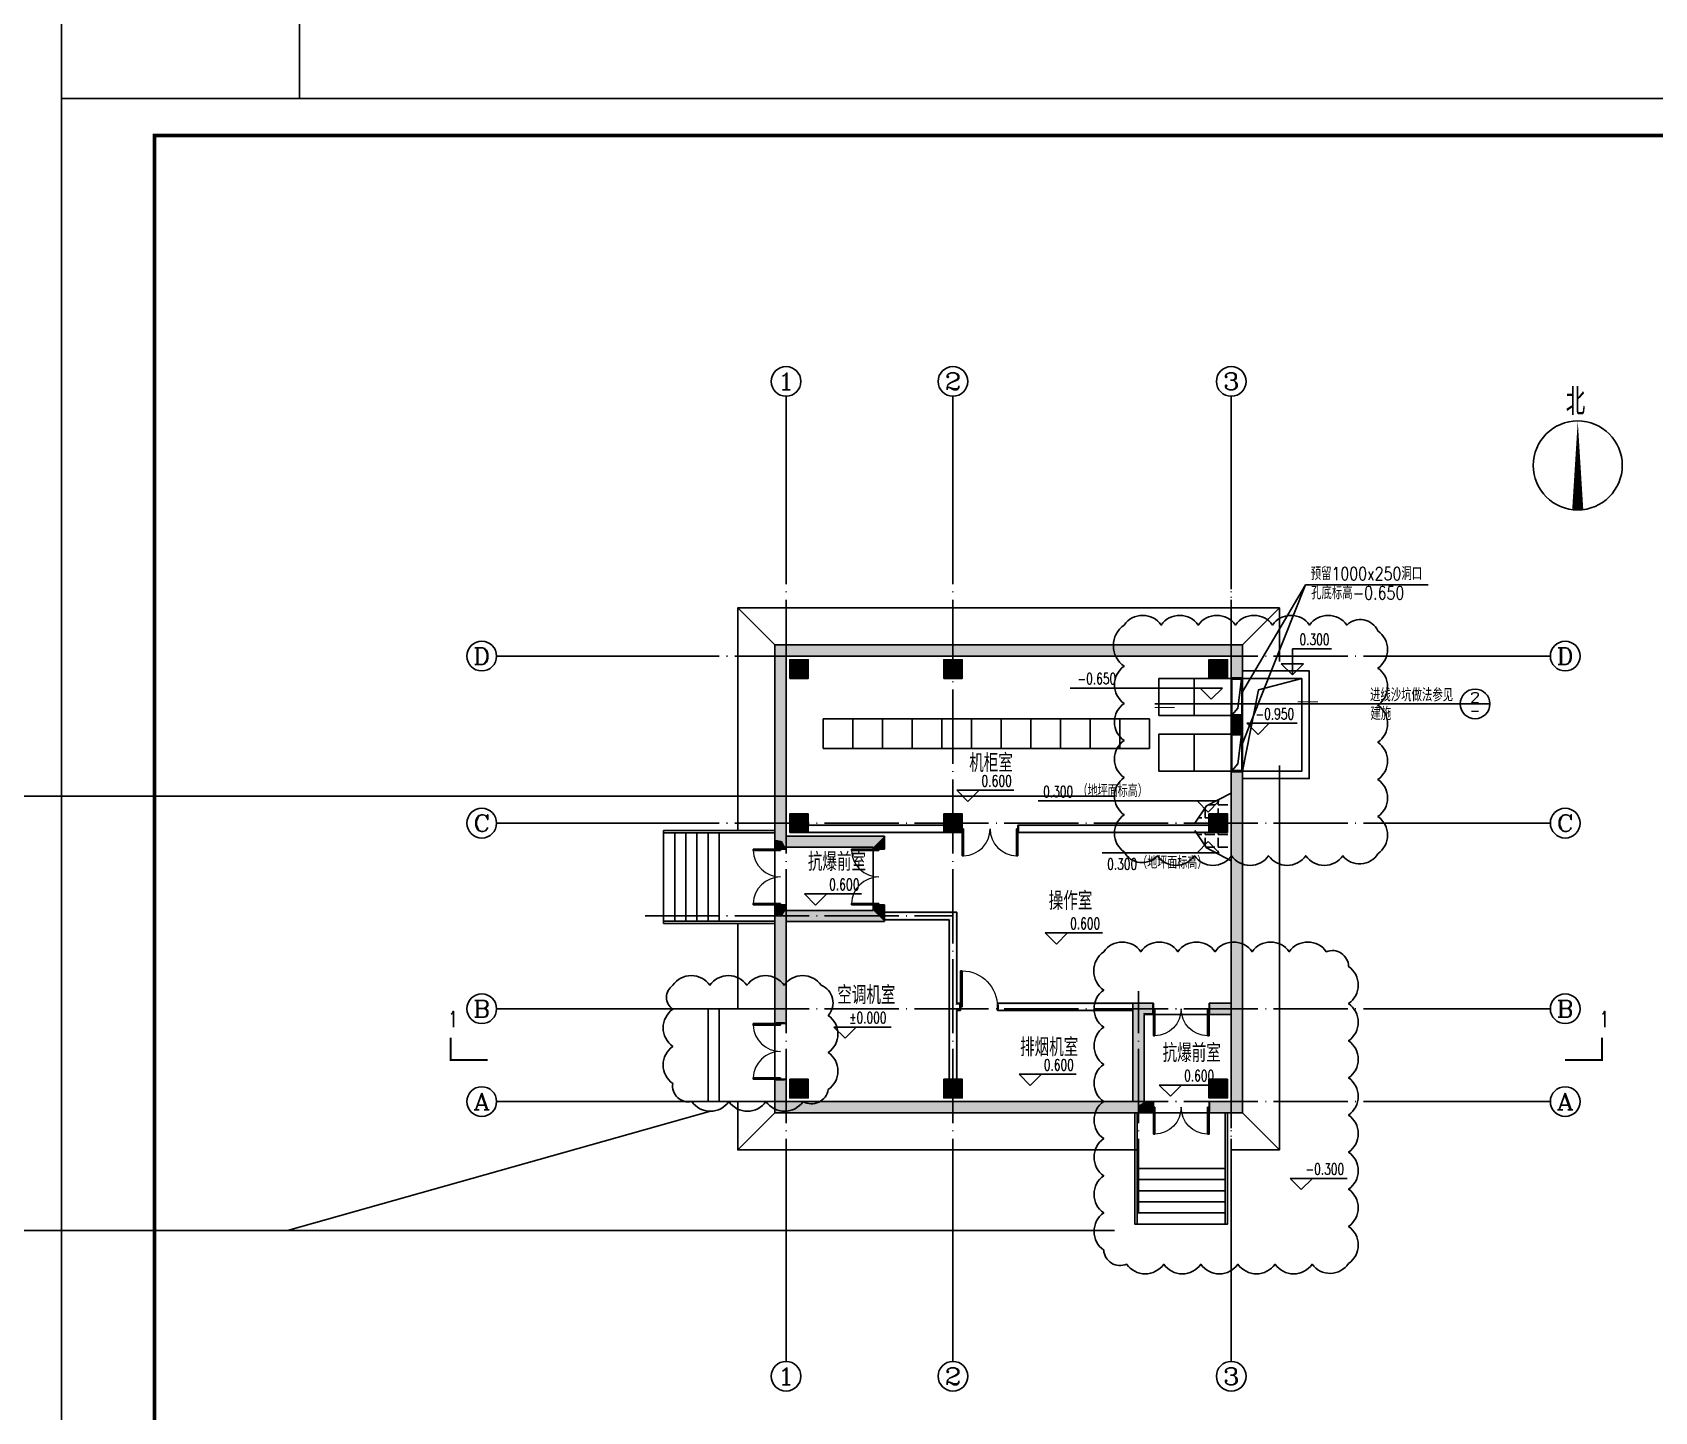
# Model space of a CAD drawing. Extents: x 5279878 to 5976284, y -275259 to -27697.
# Drawn here: x 5314840 to 5358558, y -188277 to -151128 of the extents above; entities that cross this region are included whole.
import ezdxf
from ezdxf.enums import TextEntityAlignment as Align

# ---------------------------------------------------------------- set-up
doc = ezdxf.new("R2010")
doc.units = 0
doc.header["$LTSCALE"] = 1000
doc.header["$MEASUREMENT"] = 0
doc.linetypes.add('DOTE', pattern=[2.42, 2, -0.2, 0.02, -0.2])
doc.layers.get('0').update_dxf_attribs({"linetype": 'CONTINUOUS'})
doc.layers.add('_0', color=7, linetype='CONTINUOUS', lineweight=25)
for name, color, linetype in [('AXIS', 3, 'CONTINUOUS'), ('AXIS_TEXT', 7, 'CONTINUOUS'), ('COLUMN', 9, 'CONTINUOUS'), ('DIM_ELEV', 3, 'CONTINUOUS'), ('DIM_SYMB', 3, 'CONTINUOUS'), ('DOTE', 252, 'CONTINUOUS'), ('PUB_DIM', 3, 'CONTINUOUS'), ('PUB_HATCH', 8, 'CONTINUOUS'), ('PUB_TEXT', 7, 'CONTINUOUS'), ('PUB_TITLE', 4, 'CONTINUOUS'), ('PUB_WALL', 9, 'CONTINUOUS'), ('STAIR', 5, 'CONTINUOUS'), ('WALL', 2, 'CONTINUOUS'), ('WINDOW', 4, 'CONTINUOUS'), ('图层1', 1, 'CONTINUOUS')]:
    doc.layers.add(name, color=color, linetype=linetype)
doc.styles.add('_HZTXT', font='txt.shx', dxfattribs={"width": 0.8, "bigfont": 'HZTXT.shx'})
doc.styles.add('_TCH_AXIS', font='COMPLEX', dxfattribs={"bigfont": 'GBCBIG'})
doc.styles.add('_TCH_DIM', font='SIMPLEX', dxfattribs={"bigfont": 'GBCBIG'})
doc.styles.add('_TCH_LABEL', font='COMPLEX', dxfattribs={"bigfont": 'GBCBIG'})
doc.styles.add('COMP', font='COMPLEX', dxfattribs={"bigfont": 'hztxt'})
doc.styles.add('COMPLEX', font='COMPLEX')

# ---------------------------------------------------------------- blocks, each defined once
blk = doc.blocks.new('_INDEX')
blk.add_line((-0.5, 0), (0.5, 0))
blk.add_circle((0, 0), 0.5)
at = {"style": 'COMP'}
for tag, width, p, p2 in [('1', 2.333333, (-0.17, 0.05), (0.17, 0.05)), ('-', 1.166667, (-0.17, -0.39), (0.17, -0.39))]:
    blk.add_attdef(tag, text='', height=0.34, dxfattribs=dict(at, width=width)).set_placement(p, p2, align=Align.FIT)
blk = doc.blocks.new('$DorLib2D$00000002')
for p, q in [((-0.5, 0), (-0.5, 0.4875)), ((-0.475, 0.4875), (-0.5, 0.4875)), ((-0.475, 0), (-0.475, 0.4875)), ((0.475, 0), (0.475, 0.4875)), ((0.475, 0.4875), (0.5, 0.4875)), ((0.5, 0), (0.5, 0.4875)), ((-0.5, 0), (-0.475, 0)), ((0.5, 0), (0.475, 0))]:
    blk.add_line(p, q)
at = {"lineweight": 13}
for centre, start, end in [((-0.4875, 0), 0, 88.53072), ((0.4875, 0), 91.46928, 180)]:
    blk.add_arc(centre, 0.4875, start, end, dxfattribs=at)
blk = doc.blocks.new('$DorLib2D$00000001')
for p, q in [((0.45, 0.975), (0.5, 0.975)), ((0.45, 0), (0.45, 0.975)), ((0.5, 0), (0.5, 0.975)), ((0.5, 0), (0.45, 0))]:
    blk.add_line(p, q)
at = {"lineweight": 13}
blk.add_arc((0.475, 0), 0.975, 91.4693, 180, dxfattribs=at)
blk = doc.blocks.new('_FZH')
blk.add_lwpolyline([(-0.5, -0.5), (0.5, -0.5), (0.5, 0.5), (-0.5, 0.5)], close=True)
at = {"layer": 'PUB_HATCH'}
blk.add_solid([(-0.5, -0.5), (0.5, -0.5), (-0.5, 0.5), (0.5, 0.5)], dxfattribs=at)
blk = doc.blocks.new('_AXISO')
blk.add_circle((0, 0), 0.5)
at = {"layer": 'AXIS_TEXT', "style": 'COMPLEX', "width": 1.041667}
blk.add_attdef('A', text='', height=0.56, dxfattribs=at).set_placement((-0.25, -0.28), (0.25, -0.28), align=Align.FIT)

msp = doc.modelspace()

# ---------------------------------------------------------------- hatches: boundary and pattern name
at = {"layer": 'PUB_HATCH'}
for points in [[(5335149.6, -167927.7), (5334849.6, -167627.7), (5334849.6, -172877.7), (5334889.6, -172877.7), (5335049.6, -172911.1), (5335109.6, -172817.7), (5335149.6, -172777.7)], [(5334849.6, -167627.7), (5335149.6, -167927.7), (5347149.6, -167927.7), (5347449.6, -167627.7)], [(5347449.6, -167627.7), (5347149.6, -167927.7), (5347149.6, -168527.5), (5347449.6, -168527.5)], [(5347449.6, -169527.5), (5347149.6, -169527.5), (5347149.6, -170027.5), (5347449.6, -170027.5)], [(5347449.6, -171027.5), (5347149.6, -171027.5), (5347149.6, -177278), (5347189.6, -177318), (5347249.6, -177411.3), (5347409.6, -177378), (5347449.6, -177378)], [(5334889.6, -172877.7), (5334849.6, -172877.7), (5334849.6, -173127.7), (5335149.6, -173127.7), (5335149.6, -173077.7), (5335109.6, -173037.7), (5335049.6, -172911.1)], [(5335049.6, -172911.1), (5335109.6, -173037.7), (5335149.6, -173077.7), (5337499.6, -173077.7), (5337799.6, -172777.7), (5335149.6, -172777.7), (5335109.6, -172817.7)], [(5337799.6, -172777.7), (5337499.6, -173077.7), (5337499.6, -173127.2), (5337799.6, -173127.2)], [(5335109.6, -174817.7), (5335149.6, -174777.7), (5335149.6, -174627.7), (5334849.6, -174627.7), (5334849.6, -174927.7), (5335049.6, -174927.7)], [(5335049.6, -174927.7), (5335109.6, -175037.7), (5335149.6, -175077.7), (5337799.6, -175077.7), (5337499.6, -174777.7), (5335149.6, -174777.7), (5335109.6, -174817.7)], [(5337499.6, -174777.7), (5337799.6, -175077.7), (5337799.6, -174627.2), (5337499.6, -174627.2)], [(5335049.6, -174927.7), (5334849.6, -174927.7), (5334849.6, -177827.7), (5335149.6, -177827.7), (5335149.6, -175077.7), (5335109.6, -175037.7)], [(5344799.6, -177578), (5344499.6, -177278), (5344499.6, -179927.7), (5344539.6, -179967.7), (5344649.6, -180027.7), (5344759.6, -179967.7), (5344799.6, -179927.7)], [(5344499.6, -177278), (5344799.6, -177578), (5345049.8, -177578), (5345049.8, -177278)], [(5347189.6, -177318), (5347149.6, -177278), (5346549.8, -177278), (5346549.8, -177578), (5347149.6, -177578), (5347189.6, -177538), (5347249.6, -177411.3)], [(5347249.6, -177411.3), (5347189.6, -177538), (5347149.6, -177578), (5347149.6, -179927.7), (5347449.6, -180227.7), (5347449.6, -177378), (5347409.6, -177378)], [(5334849.6, -180227.7), (5335149.6, -179927.7), (5335149.6, -179327.7), (5334849.6, -179327.7)], [(5335149.6, -179927.7), (5334849.6, -180227.7), (5344649.6, -180227.7), (5344649.6, -180027.7), (5344539.6, -179967.7), (5344499.6, -179927.7)], [(5344649.6, -180027.7), (5344649.6, -180227.7), (5345049.8, -180227.7), (5345049.8, -179927.7), (5344799.6, -179927.7), (5344759.6, -179967.7)], [(5347449.6, -180227.7), (5347149.6, -179927.7), (5346549.8, -179927.7), (5346549.8, -180227.7)]]:
    msp.add_hatch(color=256, dxfattribs=at).paths.add_polyline_path(points)
at = {"layer": 'PUB_WALL'}
for points in [[(5334849.6, -167627.7), (5334849.6, -172877.7), (5334889.6, -172877.7), (5334889.6, -167667.7)], [(5334849.6, -167627.7), (5347449.6, -167627.7), (5347409.6, -167667.7), (5334889.6, -167667.7)], [(5347449.6, -167627.7), (5347449.6, -168527.5), (5347409.6, -168527.5), (5347409.6, -167667.7)], [(5335149.6, -167927.7), (5335149.6, -172777.7), (5335109.6, -172817.7), (5335109.6, -167887.7)], [(5335149.6, -167927.7), (5347149.6, -167927.7), (5347189.6, -167887.7), (5335109.6, -167887.7)], [(5335749.6, -168027.7), (5335249.6, -168027.7), (5335289.6, -168067.7), (5335709.6, -168067.7)], [(5335249.6, -168027.7), (5335249.6, -168527.7), (5335289.6, -168487.7), (5335289.6, -168067.7)], [(5335749.6, -168527.7), (5335749.6, -168027.7), (5335709.6, -168067.7), (5335709.6, -168487.7)], [(5339899.6, -168027.7), (5339399.6, -168027.7), (5339439.6, -168067.7), (5339859.6, -168067.7)], [(5339399.6, -168027.7), (5339399.6, -168527.7), (5339439.6, -168487.7), (5339439.6, -168067.7)], [(5339899.6, -168527.7), (5339899.6, -168027.7), (5339859.6, -168067.7), (5339859.6, -168487.7)], [(5347049.6, -168027.7), (5346549.6, -168027.7), (5346589.6, -168067.7), (5347009.6, -168067.7)], [(5346549.6, -168027.7), (5346549.6, -168527.7), (5346589.6, -168487.7), (5346589.6, -168067.7)], [(5347049.6, -168527.7), (5347049.6, -168027.7), (5347009.6, -168067.7), (5347009.6, -168487.7)], [(5347149.6, -167927.7), (5347149.6, -168527.5), (5347189.6, -168527.5), (5347189.6, -167887.7)], [(5335249.6, -168527.7), (5335749.6, -168527.7), (5335709.6, -168487.7), (5335289.6, -168487.7)], [(5339399.6, -168527.7), (5339899.6, -168527.7), (5339859.6, -168487.7), (5339439.6, -168487.7)], [(5346549.6, -168527.7), (5347049.6, -168527.7), (5347009.6, -168487.7), (5346589.6, -168487.7)], [(5347449.6, -168527.5), (5347149.6, -168527.5), (5347149.6, -168487.5), (5347449.6, -168487.5)], [(5347149.6, -169527.5), (5347149.6, -170027.5), (5347189.6, -170027.5), (5347189.6, -169527.5)], [(5347449.6, -169527.5), (5347149.6, -169527.5), (5347149.6, -169567.5), (5347449.6, -169567.5)], [(5347449.6, -169527.5), (5347449.6, -170027.5), (5347409.6, -170027.5), (5347409.6, -169527.5)], [(5347449.6, -170027.5), (5347149.6, -170027.5), (5347149.6, -169987.5), (5347449.6, -169987.5)], [(5347149.6, -171027.5), (5347149.6, -177278), (5347189.6, -177318), (5347189.6, -171027.5)], [(5347449.6, -171027.5), (5347149.6, -171027.5), (5347149.6, -171067.5), (5347449.6, -171067.5)], [(5347449.6, -171027.5), (5347449.6, -177378), (5347409.6, -177378), (5347409.6, -171027.5)], [(5335749.6, -172177.7), (5335249.6, -172177.7), (5335289.6, -172217.7), (5335709.6, -172217.7)], [(5335249.6, -172177.7), (5335249.6, -172677.7), (5335289.6, -172637.7), (5335289.6, -172217.7)], [(5335749.6, -172677.7), (5335749.6, -172177.7), (5335709.6, -172217.7), (5335709.6, -172637.7)], [(5339899.6, -172177.7), (5339399.6, -172177.7), (5339439.6, -172217.7), (5339859.6, -172217.7)], [(5339399.6, -172177.7), (5339399.6, -172677.7), (5339439.6, -172637.7), (5339439.6, -172217.7)], [(5339899.6, -172677.7), (5339899.6, -172177.7), (5339859.6, -172217.7), (5339859.6, -172637.7)], [(5347049.6, -172177.7), (5346549.6, -172177.7), (5346589.6, -172217.7), (5347009.6, -172217.7)], [(5346549.6, -172177.7), (5346549.6, -172677.7), (5346589.6, -172637.7), (5346589.6, -172217.7)], [(5347049.6, -172677.7), (5347049.6, -172177.7), (5347009.6, -172217.7), (5347009.6, -172637.7)], [(5335249.6, -172677.7), (5335749.6, -172677.7), (5335709.6, -172637.7), (5335289.6, -172637.7)], [(5339399.6, -172517.7), (5339399.6, -172477.7), (5335749.6, -172477.7), (5335749.6, -172517.7)], [(5339399.6, -172677.7), (5339399.6, -172637.7), (5335749.6, -172637.7), (5335749.6, -172677.7)], [(5339399.6, -172677.7), (5339899.6, -172677.7), (5339859.6, -172637.7), (5339439.6, -172637.7)], [(5346549.6, -172517.7), (5346549.6, -172477.7), (5341399.6, -172477.7), (5341439.6, -172517.7)], [(5341399.6, -172477.7), (5341399.6, -172677.7), (5341439.6, -172637.7), (5341439.6, -172517.7)], [(5346549.6, -172677.7), (5346549.6, -172637.7), (5341439.6, -172637.7), (5341399.6, -172677.7)], [(5346549.6, -172677.7), (5347049.6, -172677.7), (5347009.6, -172637.7), (5346589.6, -172637.7)], [(5334849.6, -172877.7), (5334849.6, -173127.7), (5334889.6, -173087.7), (5334889.6, -172877.7)], [(5334849.6, -173127.7), (5335149.6, -173127.7), (5335109.6, -173087.7), (5334889.6, -173087.7)], [(5335149.6, -172777.7), (5337799.6, -172777.7), (5337759.6, -172817.7), (5335109.6, -172817.7)], [(5335149.6, -173127.7), (5335149.6, -173077.7), (5335109.6, -173037.7), (5335109.6, -173087.7)], [(5335149.6, -173077.7), (5337499.6, -173077.7), (5337539.6, -173037.7), (5335109.6, -173037.7)], [(5337499.6, -173077.7), (5337499.6, -173127.2), (5337539.6, -173087.2), (5337539.6, -173037.7)], [(5337499.6, -173127.2), (5337799.6, -173127.2), (5337759.6, -173087.2), (5337539.6, -173087.2)], [(5337799.6, -173127.2), (5337799.6, -172777.7), (5337759.6, -172817.7), (5337759.6, -173087.2)], [(5335149.6, -174627.7), (5334849.6, -174627.7), (5334889.6, -174667.7), (5335109.6, -174667.7)], [(5334849.6, -174627.7), (5334849.6, -174927.7), (5334889.6, -174927.7), (5334889.6, -174667.7)], [(5335149.6, -174777.7), (5335149.6, -174627.7), (5335109.6, -174667.7), (5335109.6, -174817.7)], [(5335149.6, -174777.7), (5337499.6, -174777.7), (5337539.6, -174817.7), (5335109.6, -174817.7)], [(5337799.6, -174627.2), (5337499.6, -174627.2), (5337539.6, -174667.2), (5337759.6, -174667.2)], [(5337499.6, -174627.2), (5337499.6, -174777.7), (5337539.6, -174817.7), (5337539.6, -174667.2)], [(5337799.6, -175077.7), (5337799.6, -174627.2), (5337759.6, -174667.2), (5337759.6, -175037.7)], [(5337799.6, -174827.7), (5339749.6, -174827.7), (5339709.6, -174867.7), (5337799.6, -174867.7)], [(5339749.6, -177278), (5339749.6, -174827.7), (5339709.6, -174867.7), (5339709.6, -177318)], [(5334849.6, -174927.7), (5334849.6, -177827.7), (5334889.6, -177787.7), (5334889.6, -174927.7)], [(5335149.6, -177827.7), (5335149.6, -175077.7), (5335109.6, -175037.7), (5335109.6, -177787.7)], [(5335149.6, -175077.7), (5337799.6, -175077.7), (5337759.6, -175037.7), (5335109.6, -175037.7)], [(5337799.6, -175027.7), (5339549.6, -175027.7), (5339589.6, -174987.7), (5337799.6, -174987.7)], [(5339549.6, -177378), (5339549.6, -175027.7), (5339589.6, -174987.7), (5339589.6, -177378)], [(5339549.6, -179327.7), (5339589.6, -179327.7), (5339589.6, -177378), (5339549.6, -177378)], [(5339849.6, -177278), (5339749.6, -177278), (5339709.6, -177318), (5339809.6, -177318)], [(5339709.6, -179327.7), (5339749.6, -179327.7), (5339749.6, -177478), (5339709.6, -177438)], [(5339749.6, -177478), (5339849.6, -177478), (5339809.6, -177438), (5339709.6, -177438)], [(5339849.6, -177478), (5339849.6, -177278), (5339809.6, -177318), (5339809.6, -177438)], [(5344499.6, -177278), (5340849.6, -177278), (5340889.6, -177318), (5344499.6, -177318)], [(5340849.6, -177278), (5340849.6, -177478), (5340889.6, -177438), (5340889.6, -177318)], [(5340849.6, -177478), (5344499.6, -177478), (5344499.6, -177438), (5340889.6, -177438)], [(5344499.6, -177278), (5344499.6, -179927.7), (5344539.6, -179967.7), (5344539.6, -177318)], [(5345049.8, -177278), (5344499.6, -177278), (5344539.6, -177318), (5345009.8, -177318)], [(5345049.8, -177578), (5345049.8, -177278), (5345009.8, -177318), (5345009.8, -177538)], [(5347149.6, -177278), (5346549.8, -177278), (5346589.8, -177318), (5347189.6, -177318)], [(5346549.8, -177278), (5346549.8, -177578), (5346589.8, -177538), (5346589.8, -177318)], [(5347449.6, -177378), (5347449.6, -180227.7), (5347409.6, -180187.7), (5347409.6, -177378)], [(5334849.6, -177827.7), (5335149.6, -177827.7), (5335109.6, -177787.7), (5334889.6, -177787.7)], [(5344799.6, -177578), (5344799.6, -179927.7), (5344759.6, -179967.7), (5344759.6, -177538)], [(5344799.6, -177578), (5345049.8, -177578), (5345009.8, -177538), (5344759.6, -177538)], [(5346549.8, -177578), (5347149.6, -177578), (5347189.6, -177538), (5346589.8, -177538)], [(5347149.6, -177578), (5347149.6, -179927.7), (5347189.6, -179967.7), (5347189.6, -177538)], [(5335149.6, -179327.7), (5334849.6, -179327.7), (5334889.6, -179367.7), (5335109.6, -179367.7)], [(5334849.6, -179327.7), (5334849.6, -180227.7), (5334889.6, -180187.7), (5334889.6, -179367.7)], [(5335149.6, -179927.7), (5335149.6, -179327.7), (5335109.6, -179367.7), (5335109.6, -179967.7)], [(5335249.6, -179327.7), (5335249.6, -179827.7), (5335289.6, -179787.7), (5335289.6, -179367.7)], [(5335749.6, -179327.7), (5335249.6, -179327.7), (5335289.6, -179367.7), (5335709.6, -179367.7)], [(5335749.6, -179827.7), (5335749.6, -179327.7), (5335709.6, -179367.7), (5335709.6, -179787.7)], [(5339399.6, -179327.7), (5339399.6, -179827.7), (5339439.6, -179787.7), (5339439.6, -179367.7)], [(5339899.6, -179327.7), (5339399.6, -179327.7), (5339439.6, -179367.7), (5339859.6, -179367.7)], [(5339899.6, -179827.7), (5339899.6, -179327.7), (5339859.6, -179367.7), (5339859.6, -179787.7)], [(5347049.6, -179327.7), (5346549.6, -179327.7), (5346589.6, -179367.7), (5347009.6, -179367.7)], [(5346549.6, -179327.7), (5346549.6, -179827.7), (5346589.6, -179787.7), (5346589.6, -179367.7)], [(5347049.6, -179827.7), (5347049.6, -179327.7), (5347009.6, -179367.7), (5347009.6, -179787.7)], [(5335149.6, -179927.7), (5344499.6, -179927.7), (5344539.6, -179967.7), (5335109.6, -179967.7)], [(5335249.6, -179827.7), (5335749.6, -179827.7), (5335709.6, -179787.7), (5335289.6, -179787.7)], [(5339399.6, -179827.7), (5339899.6, -179827.7), (5339859.6, -179787.7), (5339439.6, -179787.7)], [(5345049.8, -179927.7), (5344799.6, -179927.7), (5344759.6, -179967.7), (5345009.8, -179967.7)], [(5345049.8, -180227.7), (5345049.8, -179927.7), (5345009.8, -179967.7), (5345009.8, -180187.7)], [(5346549.6, -179827.7), (5347049.6, -179827.7), (5347009.6, -179787.7), (5346589.6, -179787.7)], [(5347149.6, -179927.7), (5346549.8, -179927.7), (5346589.8, -179967.7), (5347189.6, -179967.7)], [(5346549.8, -179927.7), (5346549.8, -180227.7), (5346589.8, -180187.7), (5346589.8, -179967.7)], [(5334849.6, -180227.7), (5344649.6, -180227.7), (5344649.6, -180187.7), (5334889.6, -180187.7)], [(5344649.6, -180227.7), (5345049.8, -180227.7), (5345009.8, -180187.7), (5344649.6, -180187.7)], [(5346549.8, -180227.7), (5347449.6, -180227.7), (5347409.6, -180187.7), (5346589.8, -180187.7)]]:
    msp.add_hatch(color=0, dxfattribs=at).paths.add_polyline_path(points)
at = {"layer": '图层1'}
h = msp.add_hatch(dxfattribs=at)
h.set_pattern_fill('ANGLE', color=256, scale=100, style=0)
h.set_pattern_definition([(0, (2942213.1, 651247.84), (0, 349.25), [254, -95.25]), (90, (2942213.1, 651247.84), (-349.25, 2e-14), [254, -95.25])])
h.paths.add_polyline_path([(5347149.6, -171615.4), (5346482.6, -171961.9), (5346202, -172383.2), (5347149.6, -172383.2)])
h = msp.add_hatch(dxfattribs=at)
h.set_pattern_fill('ANGLE', color=256, scale=100, style=0)
h.set_pattern_definition([(0, (2942213.1, 645214.32), (0, 349.25), [254, -95.25]), (90, (2942213.1, 645214.32), (-349.25, 2e-14), [254, -95.25])])
h.paths.add_polyline_path([(5347149.6, -172672.3), (5347149.6, -173440.1), (5346482.6, -173093.6), (5346202, -172672.3)])

# ---------------------------------------------------------------- linework, layer by layer
at = {"color": 2}
for p, q in [((5336149.6, -169619.9), (5336149.6, -170419.9)), ((5336149.6, -169619.9), (5344949.6, -169619.9)), ((5336949.6, -169619.9), (5336949.6, -170419.9)), ((5337749.6, -169619.9), (5337749.6, -170419.9)), ((5338549.6, -169619.9), (5338549.6, -170419.9)), ((5339349.6, -169619.9), (5339349.6, -170419.9)), ((5340149.6, -169619.9), (5340149.6, -170419.9)), ((5340949.6, -169619.9), (5340949.6, -170419.9)), ((5341749.6, -169619.9), (5341749.6, -170419.9)), ((5342549.6, -169619.9), (5342549.6, -170419.9)), ((5343349.6, -169619.9), (5343349.6, -170419.9)), ((5344149.6, -169619.9), (5344149.6, -170419.9)), ((5344949.6, -169619.9), (5344949.6, -170419.9)), ((5336149.6, -170419.9), (5344949.6, -170419.9))]:
    msp.add_line(p, q, dxfattribs=at)
at = {"color": 6}
for p, q in [((5344001.1, -171701.5), (5281378.1, -171701.5)), ((5333110.1, -180188), (5321713.2, -183403.5)), ((5344001.1, -183403.5), (5281378.1, -183403.5))]:
    msp.add_line(p, q, dxfattribs=at)
for points in [[(5344261.4, -167091.2, -0.5205671), (5345261.4, -167091.2, -0.5205671), (5346261.4, -167091.2, -0.5205671), (5347261.4, -167091.2, -0.5205671), (5348261.4, -167091.2, -0.5205671), (5349261.4, -167091.2, -0.5205671), (5350261.4, -167091.2, -0.5205671), (5351102.1, -167250.4, -0.5205671), (5351102.1, -168250.4, -0.5205671), (5351102.1, -169250.4, -0.5205671), (5351102.1, -170250.4, -0.5205671), (5351102.1, -171250.4, -0.5205671), (5351102.1, -172250.4, -0.5205671), (5351102.1, -173250.4, -0.5205671), (5350157.3, -173305.6, -0.5205671), (5349157.3, -173305.6, -0.5205671), (5348157.3, -173305.6, -0.5205671), (5347157.3, -173305.6, -0.5205671), (5346157.3, -173305.6, -0.5205671), (5345157.3, -173305.6, -0.5205671), (5344261.4, -173201.5, -0.5205671), (5344261.4, -172201.5, -0.5205671), (5344261.4, -171201.5, -0.5205671), (5344261.4, -170201.5, -0.5205671), (5344261.4, -169201.5, -0.5205671), (5344261.4, -168201.5, -0.5205671)], [(5343711.5, -175889.7, -0.5205671), (5344711.5, -175889.7, -0.5205671), (5345711.5, -175889.7, -0.5205671), (5346711.5, -175889.7, -0.5205671), (5347711.5, -175889.7, -0.5205671), (5348711.5, -175889.7, -0.5205671), (5349711.5, -175889.7, -0.5205671), (5350311.2, -176290, -0.5205671), (5350311.2, -177290, -0.5205671), (5350311.2, -178290, -0.5205671), (5350311.2, -179290, -0.5205671), (5350311.2, -180290, -0.5205671), (5350311.2, -181290, -0.5205671), (5350311.2, -182290, -0.5205671), (5350311.2, -183290, -0.5205671), (5350311.2, -184290, -0.5205671), (5349329.5, -184308.3, -0.5205671), (5348329.5, -184308.3, -0.5205671), (5347329.5, -184308.3, -0.5205671), (5346329.5, -184308.3, -0.5205671), (5345329.5, -184308.3, -0.5205671), (5344329.5, -184308.3, -0.5205671), (5343711.5, -183926.3, -0.5205671), (5343711.5, -182926.3, -0.5205671), (5343711.5, -181926.3, -0.5205671), (5343711.5, -180926.3, -0.5205671), (5343711.5, -179926.3, -0.5205671), (5343711.5, -178926.3, -0.5205671), (5343711.5, -177926.3, -0.5205671), (5343711.5, -176926.3, -0.5205671)], [(5332097.5, -176796, -0.5205671), (5333097.5, -176796, -0.5205671), (5334097.5, -176796, -0.5205671), (5335097.5, -176796, -0.5205671), (5336097.5, -176796, -0.5205671), (5336288, -177605.6, -0.5205671), (5336288, -178605.6, -0.5205671), (5336288, -179605.6, -0.5205671), (5335610.1, -179927.7, -0.5205671), (5334610.1, -179927.7, -0.5205671), (5333610.1, -179927.7, -0.5205671), (5332610.1, -179927.7, -0.5205671), (5332097.5, -179440.4, -0.5205671), (5332097.5, -178440.4, -0.5205671), (5332097.5, -177440.4, -0.5205671)]]:
    msp.add_lwpolyline(points, format="xyb", close=True, dxfattribs=at)
at = {"color": 0}
for points in [[(5346149.6, -168527.5), (5345199.6, -168527.5), (5345199.6, -169527.5), (5346149.6, -169527.5)], [(5347149.6, -168527.5), (5346149.6, -168527.5), (5346149.6, -169527.5), (5347149.6, -169527.5)], [(5347169.6, -169507.5), (5347325.9, -169333.5), (5347429.6, -168547.5)], [(5347449.6, -168327.5), (5349249.6, -168327.5), (5349249.6, -171227.5), (5347449.6, -171227.5)], [(5347449.6, -168527.5), (5349049.6, -168527.5), (5349049.6, -171027.5), (5347449.6, -171027.5)], [(5347449.6, -171027.5), (5347884.9, -168835.9), (5349049.6, -168527.5)], [(5346149.6, -170027.5), (5345199.6, -170027.5), (5345199.6, -171027.5), (5346149.6, -171027.5)], [(5347149.6, -170027.5), (5346149.6, -170027.5), (5346149.6, -171027.5), (5347149.6, -171027.5)], [(5347169.6, -171007.5), (5347325.9, -170833.5), (5347429.6, -170047.5)]]:
    msp.add_lwpolyline(points, dxfattribs=at)
for points in [[(5347149.6, -168527.5), (5347449.6, -168527.5), (5347449.6, -169527.5), (5347149.6, -169527.5)], [(5347149.6, -170027.5), (5347449.6, -170027.5), (5347449.6, -171027.5), (5347149.6, -171027.5)]]:
    msp.add_lwpolyline(points, close=True, dxfattribs=at)
at = {"color": 0, "const_width": 40}
for points in [[(5347169.6, -168547.5), (5347429.6, -168547.5), (5347429.6, -169507.5), (5347169.6, -169507.5)], [(5347169.6, -170047.5), (5347429.6, -170047.5), (5347429.6, -171007.5), (5347169.6, -171007.5)]]:
    msp.add_lwpolyline(points, close=True, dxfattribs=at)
at = {"layer": '_0', "color": 0}
msp.add_lwpolyline([(5315626.8, -149351.7), (5322039.2, -149351.7), (5322039.2, -152905.2), (5315626.8, -152905.2)], close=True, dxfattribs=at)
for points in [[(5346172.3, -172427.7), (5346482.6, -171961.9), (5347149.6, -171615.4)], [(5346172.3, -172627.7), (5346482.6, -173093.6), (5347149.6, -173440.1)]]:
    msp.add_lwpolyline(points, dxfattribs=at)
at = {"layer": 'AXIS', "color": 0}
for p, q in [((5335149.6, -164927.7), (5335149.6, -160927.7)), ((5339649.6, -164927.7), (5339649.6, -160927.7)), ((5347149.6, -164927.7), (5347149.6, -160927.7)), ((5331349.6, -167927.7), (5327349.6, -167927.7)), ((5351749.6, -167927.7), (5355749.6, -167927.7)), ((5331349.6, -172427.7), (5327349.6, -172427.7)), ((5351749.6, -172427.7), (5355749.6, -172427.7)), ((5331349.6, -177427.7), (5327349.6, -177427.7)), ((5351749.6, -177427.7), (5355749.6, -177427.7)), ((5331349.6, -179927.7), (5327349.6, -179927.7)), ((5351749.6, -179927.7), (5355749.6, -179927.7)), ((5335149.6, -182927.7), (5335149.6, -186927.7)), ((5339649.6, -182927.7), (5339649.6, -186927.7)), ((5347149.6, -182927.7), (5347149.6, -186927.7))]:
    msp.add_line(p, q, dxfattribs=at)
at = {"layer": 'DIM_ELEV', "color": 0}
for p, q in [((5348797.7, -168433.5), (5348797.7, -167733.5)), ((5348797.7, -167733.5), (5349855, -167733.5)), ((5348797.7, -168433.5), (5348497.7, -168133.5)), ((5348497.7, -168133.5), (5349097.7, -168133.5)), ((5348797.7, -168433.5), (5349097.7, -168133.5)), ((5346909.4, -168789.3), (5342811.4, -168789.3)), ((5346609.4, -169089.3), (5346309.4, -168789.3)), ((5346609.4, -169089.3), (5346909.4, -168789.3)), ((5347871.1, -170038.5), (5347571.1, -169738.5)), ((5347571.1, -169738.5), (5348928.4, -169738.5)), ((5347871.1, -170038.5), (5348171.1, -169738.5)), ((5340051.9, -171843.3), (5339751.9, -171543.3)), ((5339751.9, -171543.3), (5341292.1, -171543.3)), ((5340051.9, -171843.3), (5340351.9, -171543.3)), ((5335946, -174633.4), (5335646, -174333.4)), ((5335646, -174333.4), (5337186.2, -174333.4)), ((5335946, -174633.4), (5336246, -174333.4)), ((5342438, -175684.6), (5342138, -175384.6)), ((5342138, -175384.6), (5343678.3, -175384.6)), ((5342438, -175684.6), (5342738, -175384.6)), ((5336739.6, -178223.3), (5336439.6, -177923.3)), ((5336439.6, -177923.3), (5337979.8, -177923.3)), ((5336739.6, -178223.3), (5337039.6, -177923.3)), ((5341730.9, -179493.4), (5341430.9, -179193.4)), ((5341430.9, -179193.4), (5342971.2, -179193.4)), ((5341730.9, -179493.4), (5342030.9, -179193.4)), ((5345508.2, -179783.4), (5345208.2, -179483.4)), ((5345208.2, -179483.4), (5346748.4, -179483.4)), ((5345508.2, -179783.4), (5345808.2, -179483.4)), ((5349036.1, -182299.3), (5348736.1, -181999.3)), ((5348736.1, -181999.3), (5350276.4, -181999.3)), ((5349036.1, -182299.3), (5349336.1, -181999.3))]:
    msp.add_line(p, q, dxfattribs=at)
at = {"layer": 'DIM_ELEV'}
for p, q in [((5346827.8, -171830.2), (5341942, -171830.2)), ((5346527.8, -172130.2), (5346227.8, -171830.2)), ((5346527.8, -172130.2), (5346827.8, -171830.2)), ((5346527.8, -172925.3), (5346227.8, -173225.3)), ((5346527.8, -172925.3), (5346827.8, -173225.3)), ((5346827.8, -173225.3), (5343669.6, -173225.3))]:
    msp.add_line(p, q, dxfattribs=at)
at = {"layer": 'DIM_SYMB'}
msp.add_lwpolyline([(5356487.5, -163990.9, 300, 0, 0), (5356487.5, -161590.9, 0, 0, 0)], format="xyseb", dxfattribs=at)
at = {"layer": 'DIM_SYMB', "color": 0, "const_width": 50}
for points in [[(5326112.1, -178206.8), (5326112.1, -178806.8), (5327112.1, -178806.8)], [(5356141.7, -178806.8), (5357141.7, -178806.8), (5357141.7, -178206.8)]]:
    msp.add_lwpolyline(points, dxfattribs=at)
at = {"layer": 'DIM_SYMB'}
msp.add_circle((5356487.5, -162790.9), 1200, dxfattribs=at)
at = {"layer": 'DOTE', "linetype": 'DOTE'}
for p, q in [((5347149.6, -164127.7), (5347149.6, -184527.7)), ((5335149.6, -182927.7), (5335149.6, -164927.7)), ((5339649.6, -182927.7), (5339649.6, -164927.7)), ((5347149.6, -182927.7), (5347149.6, -164927.7)), ((5331349.6, -167927.7), (5351749.6, -167927.7)), ((5331349.6, -172427.7), (5351749.6, -172427.7)), ((5331349.6, -174927.7), (5339649.6, -174927.7)), ((5344649.8, -182927.7), (5344649.8, -176950.2)), ((5331349.6, -177427.7), (5351749.6, -177427.7)), ((5344649.6, -182927.7), (5344649.6, -177427.7)), ((5331349.6, -179927.7), (5351749.6, -179927.7))]:
    msp.add_line(p, q, dxfattribs=at)
at = {"layer": 'PUB_DIM'}
for p, q in [((5349154.3, -166003.6), (5347429.6, -168938.2)), ((5349154.3, -166003.6), (5347429.6, -170344.7)), ((5349154.3, -166003.6), (5352452.9, -166003.6)), ((5350708.7, -169216.7), (5345087.9, -169216.7)), ((5350565.1, -169216.7), (5354119.4, -169216.7))]:
    msp.add_line(p, q, dxfattribs=at)
at = {"layer": 'PUB_DIM', "const_width": 30}
for points in [[(5348942, -169159.8), (5349483.9, -169159.8)], [(5345082.5, -169309.8), (5345624.5, -169309.8)]]:
    msp.add_lwpolyline(points, dxfattribs=at)
at = {"layer": 'PUB_TITLE', "color": 4}
msp.add_lwpolyline([(5315626.8, -212305.2), (5399726.8, -212305.2), (5399726.8, -152905.2), (5315626.8, -152905.2)], close=True, dxfattribs=at)
at = {"layer": 'PUB_TITLE', "color": 4, "const_width": 100}
msp.add_lwpolyline([(5318126.8, -211305.2), (5398726.8, -211305.2), (5398726.8, -153905.2), (5318126.8, -153905.2)], close=True, dxfattribs=at)
at = {"layer": 'STAIR'}
for p, q in [((5333849.6, -166627.7), (5334849.6, -167627.7)), ((5348449.6, -166627.7), (5347449.6, -167627.7)), ((5332149.6, -175067.7), (5332149.6, -172687.7)), ((5332449.6, -175067.7), (5332449.6, -172687.7)), ((5332749.6, -175067.7), (5332749.6, -172687.7)), ((5333049.6, -175067.7), (5333049.6, -172687.7)), ((5333349.6, -175067.7), (5333349.6, -172687.7)), ((5333349.6, -179927.7), (5333349.6, -177427.7)), ((5333849.6, -181227.7), (5334849.6, -180227.7)), ((5348449.6, -181227.7), (5347449.6, -180227.7)), ((5344609.8, -181727.7), (5346989.8, -181727.7)), ((5344609.8, -182027.7), (5346989.8, -182027.7)), ((5344609.8, -182327.7), (5346989.8, -182327.7)), ((5344609.8, -182627.7), (5346989.8, -182627.7)), ((5344609.8, -182927.7), (5346989.8, -182927.7))]:
    msp.add_line(p, q, dxfattribs=at)
for points in [[(5348449.6, -168077.5), (5348449.6, -166627.7), (5333849.6, -166627.7), (5333849.6, -172627.2)], [(5348449.6, -179927.7), (5348449.6, -170874.5)], [(5334849.6, -175127.7), (5331849.6, -175127.7), (5331849.6, -172627.7), (5334849.6, -172627.7)], [(5331849.6, -172687.7), (5334849.6, -172687.7)], [(5334849.6, -175067.7), (5331849.6, -175067.7)], [(5333849.6, -175127.2), (5333849.6, -177427.7)], [(5334849.6, -179927.7), (5333049.6, -179927.7), (5333049.6, -177427.7), (5334849.6, -177427.7)], [(5333849.6, -179927.7), (5333849.6, -181227.7), (5344649.8, -181227.7)], [(5347149.8, -181227.7), (5348449.6, -181227.7), (5348449.6, -179927.5)], [(5344549.8, -180227.7), (5344549.8, -183227.7), (5347049.8, -183227.7), (5347049.8, -180227.7)], [(5344609.8, -180227.7), (5344609.8, -183227.7)], [(5346989.8, -183227.7), (5346989.8, -180227.7)]]:
    msp.add_lwpolyline(points, dxfattribs=at)
at = {"layer": 'WALL', "color": 0}
for p, q in [((5334849.6, -167627.7), (5334849.6, -172877.7)), ((5334849.6, -167627.7), (5347449.6, -167627.7)), ((5347449.6, -167627.7), (5347449.6, -168527.5)), ((5335149.6, -167927.7), (5335149.6, -172777.7)), ((5335149.6, -167927.7), (5347149.6, -167927.7)), ((5347149.6, -167927.7), (5347149.6, -168527.5)), ((5347449.6, -168527.5), (5347149.6, -168527.5)), ((5347149.6, -169527.5), (5347149.6, -170027.5)), ((5347449.6, -169527.5), (5347149.6, -169527.5)), ((5347449.6, -169527.5), (5347449.6, -170027.5)), ((5347449.6, -170027.5), (5347149.6, -170027.5)), ((5347149.6, -171027.5), (5347149.6, -177278)), ((5347449.6, -171027.5), (5347149.6, -171027.5)), ((5347449.6, -171027.5), (5347449.6, -177378)), ((5335749.6, -172477.7), (5339399.6, -172477.7)), ((5335749.6, -172677.7), (5339399.6, -172677.7)), ((5346549.6, -172477.7), (5341399.6, -172477.7)), ((5341399.6, -172477.7), (5341399.6, -172677.7)), ((5341399.6, -172677.7), (5346549.6, -172677.7)), ((5334849.6, -172877.7), (5334849.6, -173127.7)), ((5335149.6, -172777.7), (5337799.6, -172777.7)), ((5335149.6, -173127.7), (5335149.6, -173077.7)), ((5335149.6, -173077.7), (5337499.6, -173077.7)), ((5337499.6, -173077.7), (5337499.6, -173127.2)), ((5337799.6, -173127.2), (5337799.6, -172777.7)), ((5334849.6, -173127.7), (5335149.6, -173127.7)), ((5337499.6, -173127.2), (5337799.6, -173127.2)), ((5335149.6, -174627.7), (5334849.6, -174627.7)), ((5334849.6, -174627.7), (5334849.6, -174927.7)), ((5335149.6, -174777.7), (5335149.6, -174627.7)), ((5335149.6, -174777.7), (5337499.6, -174777.7)), ((5337799.6, -174627.2), (5337499.6, -174627.2)), ((5337499.6, -174627.2), (5337499.6, -174777.7)), ((5337799.6, -175077.7), (5337799.6, -174627.2)), ((5337799.6, -174827.7), (5339749.6, -174827.7)), ((5339749.6, -177278), (5339749.6, -174827.7)), ((5334849.6, -174927.7), (5334849.6, -177827.7)), ((5335149.6, -177827.7), (5335149.6, -175077.7)), ((5335149.6, -175077.7), (5337799.6, -175077.7)), ((5337799.6, -175027.7), (5339549.6, -175027.7)), ((5339549.6, -177378), (5339549.6, -175027.7)), ((5339549.6, -179327.7), (5339549.6, -177378)), ((5339849.6, -177278), (5339749.6, -177278)), ((5339749.6, -179327.7), (5339749.6, -177478)), ((5339749.6, -177478), (5339849.6, -177478)), ((5339849.6, -177478), (5339849.6, -177278)), ((5344499.6, -177278), (5340849.6, -177278)), ((5340849.6, -177278), (5340849.6, -177478)), ((5340849.6, -177478), (5344499.6, -177478)), ((5344499.6, -177278), (5344499.6, -179927.7)), ((5345049.8, -177278), (5344499.6, -177278)), ((5345049.8, -177578), (5345049.8, -177278)), ((5347149.6, -177278), (5346549.8, -177278)), ((5346549.8, -177278), (5346549.8, -177578)), ((5347449.6, -177378), (5347449.6, -180227.7)), ((5334849.6, -177827.7), (5335149.6, -177827.7)), ((5344799.6, -177578), (5344799.6, -179927.7)), ((5344799.6, -177578), (5345049.8, -177578)), ((5346549.8, -177578), (5347149.6, -177578)), ((5347149.6, -177578), (5347149.6, -179927.7)), ((5335149.6, -179327.7), (5334849.6, -179327.7)), ((5334849.6, -179327.7), (5334849.6, -180227.7)), ((5335149.6, -179927.7), (5335149.6, -179327.7)), ((5335149.6, -179927.7), (5344499.6, -179927.7)), ((5345049.8, -179927.7), (5344799.6, -179927.7)), ((5345049.8, -180227.7), (5345049.8, -179927.7)), ((5347149.6, -179927.7), (5346549.8, -179927.7)), ((5346549.8, -179927.7), (5346549.8, -180227.7)), ((5334849.6, -180227.7), (5344649.6, -180227.7)), ((5344649.6, -180227.7), (5345049.8, -180227.7)), ((5346549.8, -180227.7), (5347449.6, -180227.7))]:
    msp.add_line(p, q, dxfattribs=at)
at = {"layer": 'WINDOW'}
for p, q in [((5334849.6, -173127.7), (5334849.6, -174627.7)), ((5337499.6, -173127.2), (5337499.6, -174627.2)), ((5334849.6, -177827.7), (5334849.6, -179327.7)), ((5346549.8, -177578), (5345049.8, -177578)), ((5345049.8, -180227.7), (5346549.8, -180227.7))]:
    msp.add_line(p, q, dxfattribs=at)

# ---------------------------------------------------------------- block references
at = {"layer": 'AXIS', "color": 0}
ref = msp.add_blockref('_AXISO', (5335149.6, -160527.7), dxfattribs=dict(at, xscale=800, yscale=800, zscale=800))
ref.add_attrib('A', '1', dxfattribs={"layer": 'AXIS_TEXT', "color": 0, "height": 452.5, "style": '_TCH_AXIS', "width": 2.333333}).set_placement((5334923.3, -160754), (5335375.8, -160754), align=Align.FIT)
ref = msp.add_blockref('_AXISO', (5339649.6, -160527.7), dxfattribs=dict(at, xscale=800, yscale=800, zscale=800))
ref.add_attrib('A', '2', dxfattribs={"layer": 'AXIS_TEXT', "color": 0, "height": 452.5, "style": '_TCH_AXIS', "width": 1.5}).set_placement((5339423.3, -160754), (5339875.8, -160754), align=Align.FIT)
ref = msp.add_blockref('_AXISO', (5347149.6, -160527.7), dxfattribs=dict(at, xscale=800, yscale=800, zscale=800))
ref.add_attrib('A', '3', dxfattribs={"layer": 'AXIS_TEXT', "color": 0, "height": 452.5, "style": '_TCH_AXIS', "width": 1.5}).set_placement((5346923.3, -160754), (5347375.8, -160754), align=Align.FIT)
ref = msp.add_blockref('_AXISO', (5326949.6, -167927.7), dxfattribs=dict(at, xscale=800, yscale=800, zscale=800))
ref.add_attrib('A', 'D', dxfattribs={"layer": 'AXIS_TEXT', "color": 0, "height": 452.5, "style": '_TCH_AXIS', "width": 1.235294}).set_placement((5326723.3, -168154), (5327175.8, -168154), align=Align.FIT)
ref = msp.add_blockref('_AXISO', (5356149.6, -167927.7), dxfattribs=dict(at, xscale=800, yscale=800, zscale=800))
ref.add_attrib('A', 'D', dxfattribs={"layer": 'AXIS_TEXT', "color": 0, "height": 452.5, "style": '_TCH_AXIS', "width": 1.235294}).set_placement((5355923.3, -168154), (5356375.8, -168154), align=Align.FIT)
ref = msp.add_blockref('_AXISO', (5326949.6, -172427.7), dxfattribs=dict(at, xscale=800, yscale=800, zscale=800))
ref.add_attrib('A', 'C', dxfattribs={"layer": 'AXIS_TEXT', "color": 0, "height": 452.5, "style": '_TCH_AXIS', "width": 1.4}).set_placement((5326723.3, -172654), (5327175.8, -172654), align=Align.FIT)
ref = msp.add_blockref('_AXISO', (5356149.6, -172427.7), dxfattribs=dict(at, xscale=800, yscale=800, zscale=800))
ref.add_attrib('A', 'C', dxfattribs={"layer": 'AXIS_TEXT', "color": 0, "height": 452.5, "style": '_TCH_AXIS', "width": 1.4}).set_placement((5355923.3, -172654), (5356375.8, -172654), align=Align.FIT)
ref = msp.add_blockref('_AXISO', (5326949.6, -177427.7), dxfattribs=dict(at, xscale=800, yscale=800, zscale=800))
ref.add_attrib('A', 'B', dxfattribs={"layer": 'AXIS_TEXT', "color": 0, "height": 452.5, "style": '_TCH_AXIS', "width": 1.235294}).set_placement((5326723.3, -177654), (5327175.8, -177654), align=Align.FIT)
ref = msp.add_blockref('_AXISO', (5356149.6, -177427.7), dxfattribs=dict(at, xscale=800, yscale=800, zscale=800))
ref.add_attrib('A', 'B', dxfattribs={"layer": 'AXIS_TEXT', "color": 0, "height": 452.5, "style": '_TCH_AXIS', "width": 1.235294}).set_placement((5355923.3, -177654), (5356375.8, -177654), align=Align.FIT)
ref = msp.add_blockref('_AXISO', (5326949.6, -179927.7), dxfattribs=dict(at, xscale=800, yscale=800, zscale=800))
ref.add_attrib('A', 'A', dxfattribs={"layer": 'AXIS_TEXT', "color": 0, "height": 452.5, "style": '_TCH_AXIS', "width": 1.166667}).set_placement((5326723.3, -180154), (5327175.8, -180154), align=Align.FIT)
ref = msp.add_blockref('_AXISO', (5356149.6, -179927.7), dxfattribs=dict(at, xscale=800, yscale=800, zscale=800))
ref.add_attrib('A', 'A', dxfattribs={"layer": 'AXIS_TEXT', "color": 0, "height": 452.5, "style": '_TCH_AXIS', "width": 1.166667}).set_placement((5355923.3, -180154), (5356375.8, -180154), align=Align.FIT)
ref = msp.add_blockref('_AXISO', (5335149.6, -187327.7), dxfattribs=dict(at, xscale=800, yscale=800, zscale=800))
ref.add_attrib('A', '1', dxfattribs={"layer": 'AXIS_TEXT', "color": 0, "height": 452.5, "style": '_TCH_AXIS', "width": 2.333333}).set_placement((5334923.3, -187554), (5335375.8, -187554), align=Align.FIT)
ref = msp.add_blockref('_AXISO', (5339649.6, -187327.7), dxfattribs=dict(at, xscale=800, yscale=800, zscale=800))
ref.add_attrib('A', '2', dxfattribs={"layer": 'AXIS_TEXT', "color": 0, "height": 452.5, "style": '_TCH_AXIS', "width": 1.5}).set_placement((5339423.3, -187554), (5339875.8, -187554), align=Align.FIT)
ref = msp.add_blockref('_AXISO', (5347149.6, -187327.7), dxfattribs=dict(at, xscale=800, yscale=800, zscale=800))
ref.add_attrib('A', '3', dxfattribs={"layer": 'AXIS_TEXT', "color": 0, "height": 452.5, "style": '_TCH_AXIS', "width": 1.5}).set_placement((5346923.3, -187554), (5347375.8, -187554), align=Align.FIT)
at = {"layer": 'COLUMN', "color": 0, "xscale": 500, "yscale": 500, "zscale": 500}
for p in [(5335499.6, -168277.7), (5339649.6, -168277.7), (5335499.6, -172427.7), (5339649.6, -172427.7)]:
    msp.add_blockref('_FZH', p, dxfattribs=at)
for p, rotation in [((5346799.6, -168277.7), 90), ((5346799.6, -172427.7), 90), ((5335499.6, -179577.7), 270), ((5339649.6, -179577.7), 270), ((5346799.6, -179577.7), 180)]:
    msp.add_blockref('_FZH', p, dxfattribs=dict(at, rotation=rotation))
at = {"layer": 'PUB_DIM'}
ref = msp.add_blockref('_INDEX', (5353719.4, -169216.7), dxfattribs=dict(at, xscale=-800, yscale=800, zscale=800))
ref.add_attrib('1', '2', dxfattribs={"layer": '0', "height": 272, "style": 'COMP', "width": 1.5}).set_placement((5353583.4, -169176.7), (5353855.4, -169176.7), align=Align.FIT)
ref.add_attrib('-', '-', dxfattribs={"layer": '0', "height": 272, "style": 'COMP', "width": 1.166667}).set_placement((5353583.4, -169528.7), (5353855.4, -169528.7), align=Align.FIT)
at = {"layer": 'WINDOW', "color": 0, "xscale": -1500, "yscale": -1500, "zscale": -1500}
msp.add_blockref('$DorLib2D$00000002', (5340649.6, -172577.7), dxfattribs=at)
at = {"layer": 'WINDOW', "xscale": -1500, "zscale": -1500}
for p, yscale, rotation in [((5334999.6, -173877.7), -1500, 270), ((5337649.6, -173877.2), -1500, 270), ((5345799.8, -177428), 1500, 180), ((5334999.6, -178577.7), -1500, 270)]:
    msp.add_blockref('$DorLib2D$00000002', p, dxfattribs=dict(at, yscale=yscale, rotation=rotation))
at = {"layer": 'WINDOW', "color": 0, "xscale": -1000, "yscale": 1000, "zscale": -1000, "rotation": 359.9999999966615}
msp.add_blockref('$DorLib2D$00000001', (5340349.6, -177378), dxfattribs=at)
at = {"layer": 'WINDOW', "xscale": 1500, "yscale": -1500, "zscale": 1500}
msp.add_blockref('$DorLib2D$00000002', (5345799.8, -180077.7), dxfattribs=at)

# ---------------------------------------------------------------- texts
at = {"layer": 'PUB_DIM', "style": '_HZTXT', "width": 0.8}
for s, height, p in [('预留1000x250洞口', 350, (5349290.4, -165880.5, 0)), ('孔底标高-0.650', 350, (5349300.6, -166398.8, 0)), ('进线沙坑做法参见', 350, (5350888.7, -169149.6)), ('建施', 350, (5350901.4, -169649.9)), ('机柜室', 490.23, (5340087.2, -171051.2)), ('抗爆前室', 490.23, (5335737.8, -173713.9)), ('操作室', 490.23, (5342229.9, -174765.1)), ('空调机室', 490.23, (5336531.4, -177303.8)), ('排烟机室', 490.23, (5341458, -178708.2)), ('抗爆前室', 490.23, (5345300, -178863.9))]:
    msp.add_text(s, height=height, dxfattribs=at).set_placement(p)
at = {"layer": 'PUB_TEXT', "style": '_TCH_DIM'}
for s, height, p in [('北', 723.4, (5356166.2, -161437.1)), ('（地坪面标高）', 337.59, (5343008, -171725.2)), ('（地坪面标高）', 337.59, (5344613.9, -173657.3))]:
    msp.add_text(s, height=height, dxfattribs=at).set_placement(p)
at = {"layer": 'PUB_TEXT', "color": 0, "width": 0.705882}
for s, height, style, p in [('0.300', 297.5, '_TCH_DIM', (5348985, -167628.5)), ('-0.650', 297.5, '_TCH_DIM', (5343001.4, -168684.3)), ('-0.950', 297.5, '_TCH_DIM', (5347798.4, -169633.5)), ('0.600', 297.5, '_TCH_DIM', (5340422.1, -171438.3)), ('0.600', 297.5, '_TCH_DIM', (5336316.2, -174228.4)), ('0.600', 297.5, '_TCH_DIM', (5342808.3, -175279.6)), ('1', 425, '_TCH_LABEL', (5326047.8, -177919.3)), ('1', 425, '_TCH_LABEL', (5357077.4, -177919.3)), ('%%P0.000', 297.5, '_TCH_DIM', (5336849.8, -177818.3)), ('0.600', 297.5, '_TCH_DIM', (5342101.2, -179088.4)), ('0.600', 297.5, '_TCH_DIM', (5345878.4, -179378.4)), ('-0.300', 297.5, '_TCH_DIM', (5349146.4, -181894.3))]:
    msp.add_text(s, height=height, dxfattribs=dict(at, style=style)).set_placement(p)
at = {"layer": 'PUB_TEXT', "style": '_TCH_DIM', "width": 0.705882}
for p in [(5342080, -171725.2), (5343807.6, -173680.3)]:
    msp.add_text('0.300', height=297.5, dxfattribs=at).set_placement(p)

doc.saveas('drawing.dxf')
